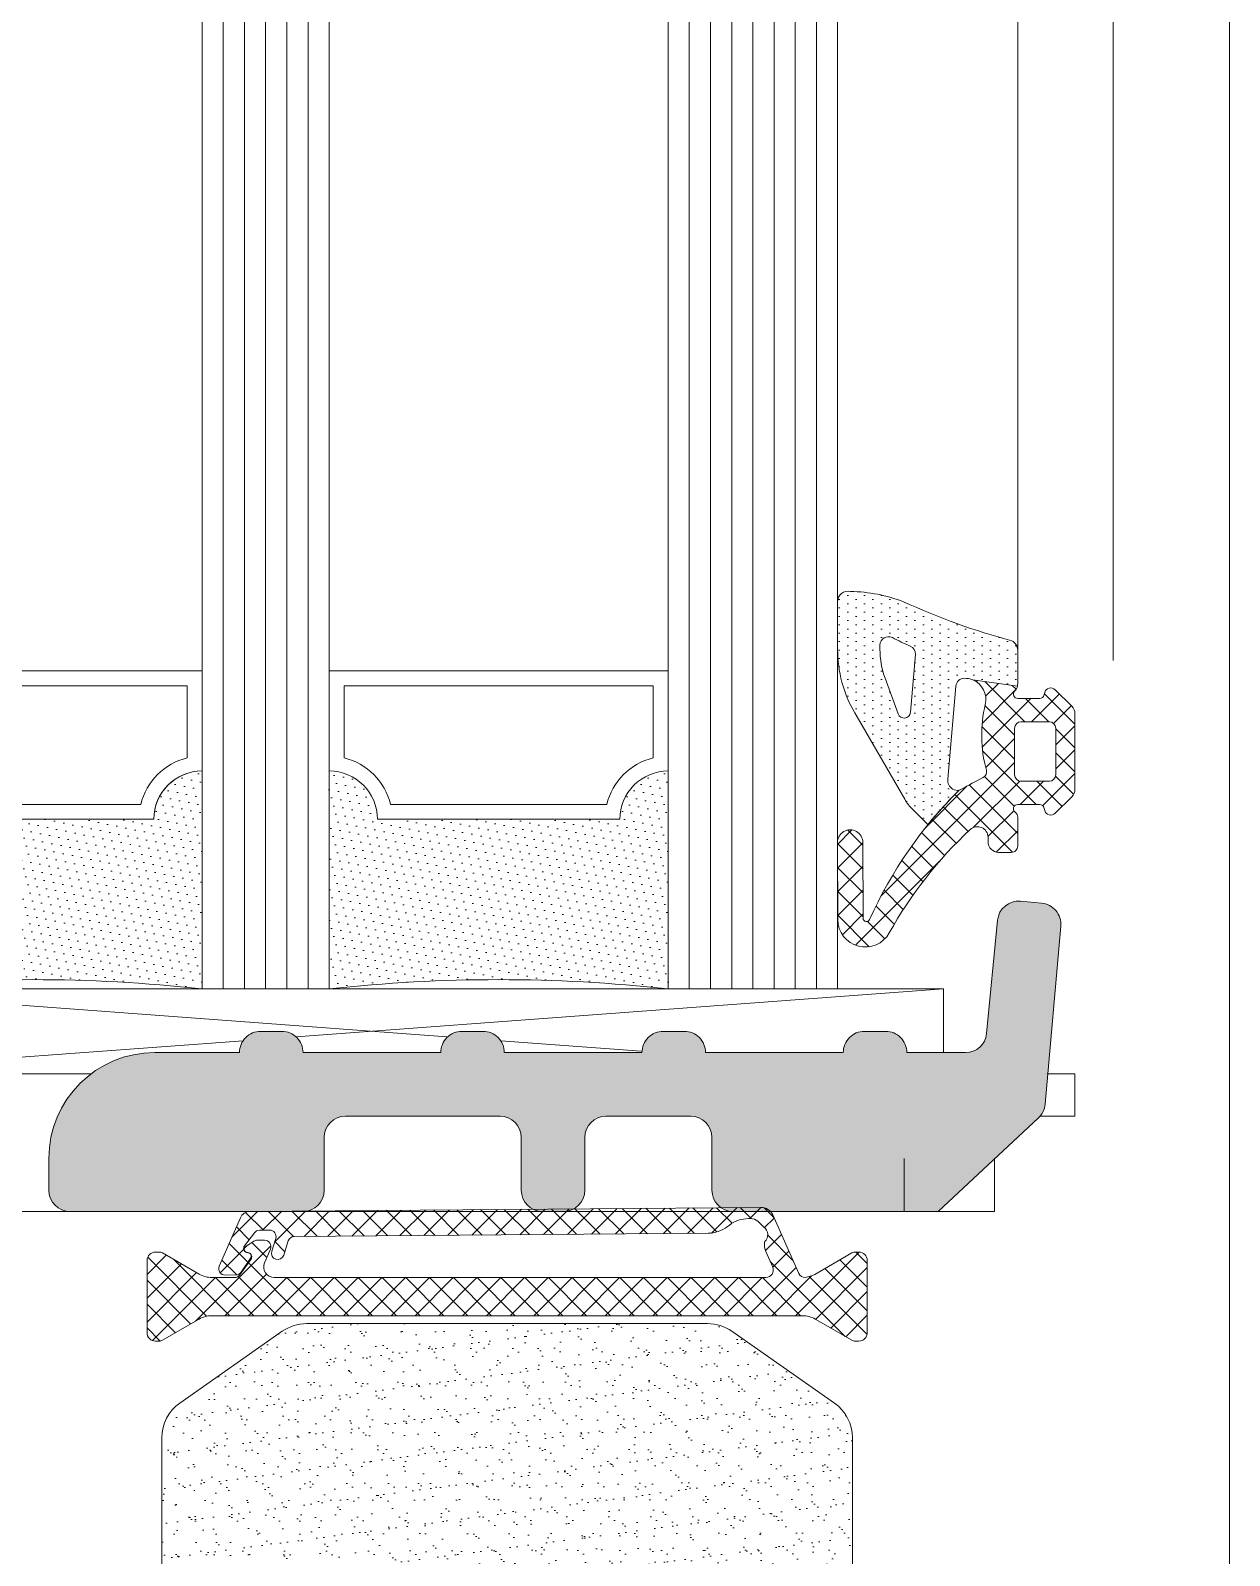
# Model space of a CAD drawing. Header units: millimetres. Extents: x -1562 to 49121, y -21091 to 0.
# Drawn here: x 47850.8 to 47907.4, y -6442.9 to -6370.9 of the extents above; entities that cross this region are included whole.
import ezdxf

# ---------------------------------------------------------------- set-up
doc = ezdxf.new("R2010")
doc.units = ezdxf.units.MM
doc.header["$MEASUREMENT"] = 0
doc.linetypes.add('DASHED', pattern=[19.049999999999997, 12.7, -6.35])
for name, color, linetype, lineweight in [('YS_IZOLACJE', 4, 'Continuous', 18), ('YS_KRESKOWANIE', 4, 'Continuous', 18), ('YS_PROFIL', 8, 'Continuous', 18), ('YS_PRZERYWANA', 4, 'Continuous', 18), ('YS_TWORZYWOWE', 4, 'Continuous', 18), ('YS_USZCZELKI', 4, 'Continuous', 18), ('YS_WIDOK', 4, 'Continuous', 18), ('YS_WYPEŁNIENIA', 4, 'Continuous', 18)]:
    doc.layers.add(name, color=color, linetype=linetype, lineweight=lineweight)

# ---------------------------------------------------------------- blocks, each defined once
blk = doc.blocks.new('*U64')
at = {"layer": 'YS_KRESKOWANIE'}
h = blk.add_hatch(dxfattribs=at)
h.set_pattern_fill('NET', color=256, scale=0.25, angle=315)
h.set_pattern_definition([(315, (3307.959598889183, -629.0487630923874), (0.5612660075668222, 0.5612660075668219), []), (45, (3307.959598889183, -629.0487630923874), (-0.5612660075668219, 0.5612660075668222), [])])
edge = h.paths.add_edge_path()
edge.add_arc((-12.17961524227023, 17.83402512545586), 0.3000000000102361, 240.00000000249742, 270.00000000285286, ccw=False)
edge.add_line((-12.32961524226403, 17.57421750430512), (-13.88679491922949, 18.47325560998434))
edge.add_line((-13.88679491922949, 18.47325560998434), (-14.05999999999176, 18.57325560999016))
edge.add_arc((-14.65999999998499, 17.53402512542844), 1.200000000014275, 60.00000000076665, 90.00000000060108)
edge.add_line((-14.65999999999758, 18.73402512544271), (-42.53999999998769, 18.73402512544271))
edge.add_arc((-42.54000000000021, 17.53402512542818), 1.200000000014537, 89.99999999940223, 119.9999999992299)
edge.add_line((-43.13999999999351, 18.57325560999016), (-43.31320508074123, 18.47325560998434))
edge.add_line((-43.31320508074123, 18.47325560998434), (-44.87038475772124, 17.57421750430512))
edge.add_arc((-45.02038475770889, 17.83402512543293), 0.2999999999873069, 269.99999999875286, 299.9999999986759, ccw=False)
edge.add_line((-45.02038475771542, 17.53402512544562), (-45.19999999999118, 17.53402512544562))
edge.add_arc((-45.19999999999864, 17.93402512544689), 0.4000000000012705, 180.0000000010157, 270.00000000106866, ccw=False)
edge.add_line((-45.59999999999991, 17.9340251254398), (-45.59999999999991, 21.33402512544853))
edge.add_arc((-45.19999999999848, 21.33402512544129), 0.4000000000014268, 89.99999999895368, 179.9999999989619, ccw=False)
edge.add_line((-45.19999999999118, 21.73402512544271), (-45.02038475771542, 21.73402512544271))
edge.add_arc((-45.02038475771262, 21.43402512545922), 0.2999999999834948, 60.0063172675695, 90.00000000053473, ccw=False)
edge.add_line((-44.87041340427231, 21.69384928356885), (-43.13944471084096, 20.69472849295562))
edge.add_arc((-42.53955929703831, 21.73402512544016), 1.199999999994535, 240.0063172669545, 269.9999999999463)
edge.add_line((-42.53955929703943, 20.53402512544562), (-41.46819942004504, 20.53402512544562))
edge.add_arc((-41.46819942005079, 20.83402512544617), 0.3000000000005514, 270.0000000010992, 324.1143878169955)
edge.add_line((-41.22514276154971, 20.65817444799904), (-40.69639236563808, 21.38900077332073))
edge.add_arc((-40.85843013797484, 21.50623455828667), 0.2000000000032495, 324.1143878171735, 431.4180850785128)
edge.add_line((-40.7946981108048, 21.69580836637761), (-40.90613340353002, 21.73327133226121))
edge.add_arc((-40.85833438315449, 21.87545168832714), 0.1499999999996513, 122.56313362992091, 251.41808507895962, ccw=False)
edge.add_line((-40.93906867410396, 22.00187152167928), (-40.55345380467179, 22.24813306335273))
edge.add_arc((-40.39198522276909, 21.99529339663745), 0.3000000000105981, 89.99036076669228, 122.5631336293934, ccw=False)
edge.add_line((-40.39193475186175, 22.29529339240253), (-40.05400219355352, 22.29523653985234))
edge.add_arc((-40.05405266446743, 21.99523654410143), 0.2999999999964273, -22.907134775915324, 89.9903607654366, ccw=False)
edge.add_line((-39.77771158168025, 21.87846494669066), (-40.05230186749532, 21.22864445446612))
edge.add_arc((-39.59173339617786, 21.03402512544568), 0.5000000000000655, 157.0928652240689, 269.9999999999413)
edge.add_line((-39.59173339617837, 20.53402512544562), (-16.38381622901352, 20.53402512544562))
edge.add_arc((-16.38381622900839, 20.88402512544823), 0.3500000000026056, 269.9999999991607, 383.9999999989934)
edge.add_line((-16.0640753188286, 21.0263829505202), (-16.39001000561393, 21.75844424291427))
edge.add_arc((-15.70485091238269, 22.06349672523072), 0.7500000000032623, 170.2223661608772, 204.0000000006925, ccw=False)
edge.add_line((-16.44395661257431, 22.19086533968948), (-16.43787249572915, 22.22617078324402))
edge.add_arc((-16.7536889355371, 22.55396048958251), 0.4551770152747652, 313.9342262823454, 412.9988734434719)
edge.add_line((-16.47974942201972, 22.91747563117679), (-16.77154323625427, 23.18541165212082))
edge.add_arc((-17.10971979229596, 22.81712288369265), 0.5000000000065518, 47.44068452390889, 90.44068452405251)
edge.add_line((-17.11356545233275, 23.31710809437936), (-17.20908661258864, 23.31637338882865))
edge.add_arc((-17.19754963248533, 21.81641775676998), 1.500000000018148, 90.44068452378319, 127.3630506238084)
edge.add_line((-18.10784473968079, 23.0086269740932), (-18.21150750651714, 22.92947668060515))
edge.add_arc((-19.12180261371283, 24.12168589792909), 1.500000000018861, 270.44068452379236, 307.3630506237994, ccw=False)
edge.add_line((-19.11026563360929, 22.6217302658697), (-38.64944483342106, 22.47144373947958))
edge.add_arc((-38.64713743740782, 22.17145261307827), 0.2999999999931542, 90.44068452238072, 162.6056677256237)
edge.add_line((-38.93341840893254, 22.2611365321427), (-39.14328835489277, 21.59120849311148))
edge.add_arc((-39.42928539020204, 21.68179378879722), 0.3000000000002702, 162.4251784085232, 342.42517840852327, ccw=False)
edge.add_line((-39.7152824255113, 21.77237908448296), (-39.52306233014087, 22.37925878818351))
edge.add_arc((-39.80905936544892, 22.46984408387057), 0.299999999999511, 342.4251784082126, 450.4742115758772)
edge.add_line((-39.81154230310631, 22.76983380872844), (-40.29572038155447, 22.76582639151457))
edge.add_arc((-40.29323744390445, 22.46583666665127), 0.3000000000048856, 90.47421157446406, 142.9179279835595)
edge.add_line((-40.53256923439903, 22.64672418435657), (-40.99810699335058, 22.03077242153086))
edge.add_arc((-40.8385524663527, 21.91018074307047), 0.1999999999985257, 142.9179279860601, 253.311978826108)
edge.add_line((-40.89598451868505, 21.71860423259932), (-40.78170431260651, 21.6843445691411))
edge.add_arc((-40.82477835185928, 21.5406621862913), 0.1499999999964896, -34.56166962125047, 73.31197882443593, ccw=False)
edge.add_line((-40.70125094183595, 21.45556824425148), (-41.16295148751806, 20.78533636579959))
edge.add_arc((-41.4100063075789, 20.95552424988249), 0.3000000000065114, 271.10897463605295, 325.4383303797737, ccw=False)
edge.add_line((-41.40420009250511, 20.65558044202771), (-41.91059340195488, 20.64577784436551))
edge.add_arc((-41.91639961703171, 20.94572165221369), 0.2999999999999741, 156.4406845242048, 271.1089746366581, ccw=False)
edge.add_line((-42.19139365040746, 21.06563112476579), (-41.19300845983662, 23.35527484157501))
edge.add_arc((-40.73468507087401, 23.15542572065281), 0.5000000000035424, 90.44068452396812, 156.440684524129, ccw=False)
edge.add_line((-40.73853073091004, 23.65541093133652), (-16.61682966912622, 23.84094414262654))
edge.add_arc((-16.61221487707531, 23.24096188981068), 0.5999999999997191, 24.00000000073652, 90.44068452470401, ccw=False)
edge.add_line((-16.06408760249315, 23.4850038756631), (-14.83375717256558, 20.72163648595597))
edge.add_arc((-14.55801657078795, 20.83981905883533), 0.300000000001792, 203.2000000002842, 276.5048365510843)
edge.add_arc((-14.65997494683594, 21.73402512542022), 1.199999999981548, 276.5048365518921, 298.8649870842312)
edge.add_line((-14.08067818101836, 20.68311349399301), (-12.32958659571295, 21.69384928356885))
edge.add_arc((-12.17961524226544, 21.43402512543231), 0.3000000000104063, 89.99999999806249, 119.99368273105321, ccw=False)
edge.add_line((-12.1796152422553, 21.73402512544271), (-11.99999999999409, 21.73402512544271))
edge.add_arc((-11.99999999999409, 21.33402512544853), 0.3999999999941792, 0, 90, ccw=False)
edge.add_line((-11.59999999999991, 21.33402512544853), (-11.59999999999991, 17.9340251254398))
edge.add_arc((-11.99999999999389, 17.9340251254396), 0.3999999999939803, -90.00000000002848, 2.8478552849264815e-11, ccw=False)
edge.add_line((-11.99999999999409, 17.53402512544562), (-12.1796152422553, 17.53402512544562))
h = blk.add_hatch(dxfattribs=at)
h.set_pattern_fill('NET', color=256, scale=0.25, angle=315)
h.set_pattern_definition([(315, (3307.959598889185, -628.5996560867086), (0.5612660075668222, 0.5612660075668219), []), (45, (3307.959598889185, -628.5996560867086), (-0.5612660075668219, 0.5612660075668222), [])])
edge = h.paths.add_edge_path()
edge.add_arc((-12.17961524226864, -13.83402515640824), 0.3000000000102361, 89.99999999714717, 119.9999999975026)
edge.add_line((-12.32961524226243, -13.5742175352575), (-13.8867949192279, -14.47325564093671))
edge.add_line((-13.8867949192279, -14.47325564093671), (-14.05999999999017, -14.57325564094253))
edge.add_arc((-14.6599999999834, -13.53402515638082), 1.200000000014275, 269.99999999939894, 299.9999999992334, ccw=False)
edge.add_line((-14.65999999999599, -14.73402515639509), (-42.53999999998609, -14.73402515639509))
edge.add_arc((-42.53999999999861, -13.53402515638055), 1.200000000014539, 240.00000000077011, 270.00000000059777, ccw=False)
edge.add_line((-43.13999999999191, -14.57325564094253), (-43.31320508073964, -14.47325564093671))
edge.add_line((-43.31320508073964, -14.47325564093671), (-44.87038475771965, -13.5742175352575))
edge.add_arc((-45.0203847577073, -13.83402515638531), 0.2999999999873085, 60.00000000132427, 90.00000000124712)
edge.add_line((-45.02038475771383, -13.534025156398), (-45.19999999998959, -13.534025156398))
edge.add_arc((-45.19999999999705, -13.93402515639927), 0.4000000000012705, 89.99999999893133, 179.9999999989843)
edge.add_line((-45.59999999999832, -13.93402515639218), (-45.59999999999832, -17.33402515640091))
edge.add_arc((-45.19999999999689, -17.33402515639366), 0.4000000000014268, 180.0000000010381, 270.0000000010463)
edge.add_line((-45.19999999998959, -17.73402515639509), (-45.02038475771383, -17.73402515639509))
edge.add_arc((-45.02038475771103, -17.4340251564116), 0.2999999999834948, 269.9999999994653, 299.9936827324305)
edge.add_line((-44.87041340427072, -17.69384931452123), (-43.13944471083937, -16.694728523908))
edge.add_arc((-42.53955929703672, -17.73402515639254), 1.199999999994535, 90.00000000005372, 119.99368273304549, ccw=False)
edge.add_line((-42.53955929703784, -16.534025156398), (-41.46819942004345, -16.534025156398))
edge.add_arc((-41.4681994200492, -16.83402515639855), 0.3000000000005514, 35.885612183004525, 89.99999999890082, ccw=False)
edge.add_line((-41.22514276154811, -16.65817447895142), (-40.69639236563648, -17.38900080427311))
edge.add_arc((-40.85843013797324, -17.50623458923905), 0.2000000000032495, -71.41808507851277, 35.88561218282649, ccw=False)
edge.add_line((-40.79469811080321, -17.69580839732998), (-40.90613340352843, -17.73327136321359))
edge.add_arc((-40.8583343831529, -17.87545171927952), 0.1499999999996513, 108.5819149210403, 237.4368663700791)
edge.add_line((-40.93906867410237, -18.00187155263166), (-40.5534538046702, -18.2481330943051))
edge.add_arc((-40.3919852227675, -17.99529342758983), 0.3000000000105981, 237.4368663706066, 270.0096392333077)
edge.add_line((-40.39193475186016, -18.29529342335491), (-40.05400219355192, -18.29523657080472))
edge.add_arc((-40.05405266446584, -17.99523657505381), 0.2999999999964273, 270.0096392345634, 382.9071347759153)
edge.add_line((-39.77771158167866, -17.87846497764303), (-40.05230186749372, -17.2286444854185))
edge.add_arc((-39.59173339617627, -17.03402515639806), 0.5000000000000655, 90.00000000005872, 202.9071347759311, ccw=False)
edge.add_line((-39.59173339617678, -16.534025156398), (-16.38381622901193, -16.534025156398))
edge.add_arc((-16.3838162290068, -16.88402515640061), 0.3500000000026056, -23.999999998993417, 90.0000000008393, ccw=False)
edge.add_line((-16.06407531882701, -17.02638298147258), (-16.39001000561234, -17.75844427386664))
edge.add_arc((-15.7048509123811, -18.0634967561831), 0.7500000000032623, 155.9999999993075, 189.7776338391228)
edge.add_line((-16.44395661257272, -18.19086537064186), (-16.43787249572756, -18.22617081419639))
edge.add_arc((-16.75368893553551, -18.55396052053489), 0.4551770152747652, -52.99887344347189, 46.06577371765462, ccw=False)
edge.add_line((-16.47974942201813, -18.91747566212916), (-16.77154323625268, -19.1854116830732))
edge.add_arc((-17.10971979229437, -18.81712291464503), 0.5000000000065518, 269.55931547594747, 312.5593154760911, ccw=False)
edge.add_line((-17.11356545233116, -19.31710812533174), (-17.20908661258704, -19.31637341978103))
edge.add_arc((-17.19754963248374, -17.81641778772235), 1.500000000018148, 232.63694937619158, 269.5593154762168, ccw=False)
edge.add_line((-18.10784473967919, -19.00862700504558), (-18.21150750651555, -18.92947671155753))
edge.add_arc((-19.12180261371124, -20.12168592888147), 1.500000000018861, 52.63694937620063, 89.55931547620766)
edge.add_line((-19.1102656336077, -18.62173029682208), (-38.64944483341947, -18.47144377043196))
edge.add_arc((-38.64713743740623, -18.17145264403064), 0.2999999999931542, 197.3943322743763, 269.5593154776193, ccw=False)
edge.add_line((-38.93341840893095, -18.26113656309508), (-39.14328835489118, -17.59120852406386))
edge.add_arc((-39.42928539020045, -17.6817938197496), 0.3000000000002702, 17.57482159147675, 197.5748215914768)
edge.add_line((-39.71528242550971, -17.77237911543534), (-39.52306233013928, -18.37925881913588))
edge.add_arc((-39.80905936544733, -18.46984411482295), 0.299999999999511, -90.47421157587718, 17.574821591787384, ccw=False)
edge.add_line((-39.81154230310472, -18.76983383968081), (-40.29572038155288, -18.76582642246694))
edge.add_arc((-40.29323744390285, -18.46583669760365), 0.3000000000048856, 217.0820720164405, 269.52578842553595, ccw=False)
edge.add_line((-40.53256923439744, -18.64672421530895), (-40.99810699334898, -18.03077245248323))
edge.add_arc((-40.8385524663511, -17.91018077402285), 0.1999999999985257, 106.688021173892, 217.0820720139399, ccw=False)
edge.add_line((-40.89598451868346, -17.7186042635517), (-40.78170431260492, -17.68434460009348))
edge.add_arc((-40.82477835185769, -17.54066221724368), 0.1499999999964896, 286.6880211755641, 394.5616696212505)
edge.add_line((-40.70125094183436, -17.45556827520386), (-41.16295148751647, -16.78533639675197))
edge.add_arc((-41.41000630757731, -16.95552428083487), 0.3000000000065114, 34.5616696202263, 88.89102536394701)
edge.add_line((-41.40420009250352, -16.65558047298009), (-41.91059340195329, -16.64577787531789))
edge.add_arc((-41.91639961703012, -16.94572168316607), 0.2999999999999741, 88.89102536334192, 203.5593154757952)
edge.add_line((-42.19139365040587, -17.06563115571817), (-41.19300845983503, -19.35527487252739))
edge.add_arc((-40.73468507087242, -19.15542575160519), 0.5000000000035424, 203.559315475871, 269.5593154760319)
edge.add_line((-40.73853073090845, -19.6554109622889), (-16.61682966912463, -19.84094417357892))
edge.add_arc((-16.61221487707372, -19.24096192076306), 0.5999999999997191, 269.559315475296, 335.9999999992635)
edge.add_line((-16.06408760249155, -19.48500390661547), (-14.83375717256399, -16.72163651690835))
edge.add_arc((-14.55801657078636, -16.83981908978771), 0.300000000001792, 83.49516344891572, 156.7999999997158, ccw=False)
edge.add_arc((-14.65997494683435, -17.7340251563726), 1.199999999981548, 61.13501291576881, 83.49516344810792, ccw=False)
edge.add_line((-14.08067818101676, -16.68311352494538), (-12.32958659571136, -17.69384931452123))
edge.add_arc((-12.17961524226385, -17.43402515638468), 0.3000000000104063, 240.0063172689468, 270.0000000019375)
edge.add_line((-12.1796152422537, -17.73402515639509), (-11.9999999999925, -17.73402515639509))
edge.add_arc((-11.9999999999925, -17.33402515640091), 0.3999999999941792, 270, 360)
edge.add_line((-11.59999999999832, -17.33402515640091), (-11.59999999999832, -13.93402515639218))
edge.add_arc((-11.9999999999923, -13.93402515639198), 0.3999999999939803, 359.9999999999715, 450.0000000000285)
edge.add_line((-11.9999999999925, -13.534025156398), (-12.1796152422537, -13.534025156398))
at = {"layer": 'YS_TWORZYWOWE'}
for points in [[(-12.1796152422553, 17.53402512544562, -0.1316524975889736), (-12.32961524226403, 17.57421750430512), (-13.88679491922949, 18.47325560998434), (-14.05999999999176, 18.57325560999016, 0.1316524975866609), (-14.65999999999758, 18.73402512544271), (-42.53999999998769, 18.73402512544271, 0.1316524975866309), (-43.13999999999351, 18.57325560999016), (-43.31320508074123, 18.47325560998434), (-44.87038475772124, 17.57421750430512, -0.1316524975870537), (-45.02038475771542, 17.53402512544562), (-45.19999999999118, 17.53402512544562, -0.4142135623733655), (-45.59999999999991, 17.9340251254398), (-45.59999999999991, 21.33402512544853, -0.4142135623731369), (-45.19999999999118, 21.73402512544271), (-45.02038475771542, 21.73402512544271, -0.1316244556572464), (-44.87041340427231, 21.69384928356885), (-43.13944471084096, 20.69472849295562, 0.1316244556573641), (-42.53955929703943, 20.53402512544562), (-41.46819942004504, 20.53402512544562, 0.2406067010534257), (-41.22514276154971, 20.65817444799904), (-40.69639236563808, 21.38900077332073, 0.5057043947355664), (-40.7946981108048, 21.69580836637761), (-40.90613340353002, 21.73327133226121, -0.630068514713027), (-40.93906867410396, 22.00187152167928), (-40.55345380467179, 22.24813306335273, -0.1430902919358683), (-40.39193475186175, 22.29529339240253), (-40.05400219355352, 22.29523653985234, -0.5367431311073112), (-39.77771158168025, 21.87846494669066), (-40.05230186749532, 21.22864445446612, 0.5367973083641127), (-39.59173339617837, 20.53402512544562), (-16.38381622901352, 20.53402512544562, 0.5429556996374889), (-16.0640753188286, 21.0263829505202), (-16.39001000561393, 21.75844424291427, -0.1484592182035125), (-16.44395661257431, 22.19086533968948), (-16.43787249572915, 22.22617078324402, 0.461348384184433), (-16.47974942201972, 22.91747563117679), (-16.77154323625427, 23.18541165212082, 0.1898559321073087), (-17.11356545233275, 23.31710809437936), (-17.20908661258864, 23.31637338882865, 0.1625126345529556), (-18.10784473968079, 23.0086269740932), (-18.21150750651714, 22.92947668060515, -0.1625126345528744), (-19.11026563360929, 22.6217302658697), (-38.64944483342106, 22.47144373947958, 0.3257157568257192), (-38.93341840893254, 22.2611365321427), (-39.14328835489277, 21.59120849311148, -1), (-39.7152824255113, 21.77237908448296), (-39.52306233014087, 22.37925878818351, 0.5097949706817487), (-39.81154230310631, 22.76983380872844), (-40.29572038155447, 22.76582639151457, 0.2329083768622776), (-40.53256923439903, 22.64672418435657), (-40.99810699335058, 22.03077242153086, 0.5227543140371889), (-40.89598451868505, 21.71860423259932), (-40.78170431260651, 21.6843445691411, -0.5088312020955132), (-40.70125094183595, 21.45556824425148), (-41.16295148751806, 20.78533636579959, -0.2415992006983751), (-41.40420009250511, 20.65558044202771), (-41.91059340195488, 20.64577784436551, -0.5467372925218975), (-42.19139365040746, 21.06563112476579), (-41.19300845983662, 23.35527484157501, -0.2962134949628443), (-40.73853073091004, 23.65541093133652), (-16.61682966912622, 23.84094414262654, -0.2983062539490335), (-16.06408760249315, 23.4850038756631), (-14.83375717256558, 20.72163648595597, 0.3312259245129622), (-14.52403044544326, 20.54175036996457, 0.09787531252972163), (-14.08067818101836, 20.68311349399301), (-12.32958659571295, 21.69384928356885, -0.1316244556573596), (-12.1796152422553, 21.73402512544271), (-11.99999999999409, 21.73402512544271, -0.414213562373095), (-11.59999999999991, 21.33402512544853), (-11.59999999999991, 17.9340251254398, -0.4142135623733865), (-11.99999999999409, 17.53402512544562)], [(-12.1796152422537, -13.534025156398, 0.1316524975889736), (-12.32961524226243, -13.5742175352575), (-13.8867949192279, -14.47325564093671), (-14.05999999999017, -14.57325564094253, -0.1316524975866609), (-14.65999999999599, -14.73402515639509), (-42.53999999998609, -14.73402515639509, -0.1316524975866309), (-43.13999999999191, -14.57325564094253), (-43.31320508073964, -14.47325564093671), (-44.87038475771965, -13.5742175352575, 0.1316524975870537), (-45.02038475771383, -13.534025156398), (-45.19999999998959, -13.534025156398, 0.4142135623733655), (-45.59999999999832, -13.93402515639218), (-45.59999999999832, -17.33402515640091, 0.4142135623731369), (-45.19999999998959, -17.73402515639509), (-45.02038475771383, -17.73402515639509, 0.1316244556572464), (-44.87041340427072, -17.69384931452123), (-43.13944471083937, -16.694728523908, -0.1316244556573641), (-42.53955929703784, -16.534025156398), (-41.46819942004345, -16.534025156398, -0.2406067010534257), (-41.22514276154811, -16.65817447895142), (-40.69639236563648, -17.38900080427311, -0.5057043947355664), (-40.79469811080321, -17.69580839732998), (-40.90613340352843, -17.73327136321359, 0.630068514713027), (-40.93906867410237, -18.00187155263166), (-40.5534538046702, -18.2481330943051, 0.1430902919358683), (-40.39193475186016, -18.29529342335491), (-40.05400219355192, -18.29523657080472, 0.5367431311073112), (-39.77771158167866, -17.87846497764303), (-40.05230186749372, -17.2286444854185, -0.5367973083641127), (-39.59173339617678, -16.534025156398), (-16.38381622901193, -16.534025156398, -0.5429556996374889), (-16.06407531882701, -17.02638298147258), (-16.39001000561234, -17.75844427386664, 0.1484592182035125), (-16.44395661257272, -18.19086537064186), (-16.43787249572756, -18.22617081419639, -0.461348384184433), (-16.47974942201813, -18.91747566212916), (-16.77154323625268, -19.1854116830732, -0.1898559321073087), (-17.11356545233116, -19.31710812533174), (-17.20908661258704, -19.31637341978103, -0.1625126345529556), (-18.10784473967919, -19.00862700504558), (-18.21150750651555, -18.92947671155753, 0.1625126345528744), (-19.1102656336077, -18.62173029682208), (-38.64944483341947, -18.47144377043196, -0.3257157568257192), (-38.93341840893095, -18.26113656309508), (-39.14328835489118, -17.59120852406386, 1), (-39.71528242550971, -17.77237911543534), (-39.52306233013928, -18.37925881913588, -0.5097949706817487), (-39.81154230310472, -18.76983383968081), (-40.29572038155288, -18.76582642246694, -0.2329083768622776), (-40.53256923439744, -18.64672421530895), (-40.99810699334898, -18.03077245248323, -0.5227543140371889), (-40.89598451868346, -17.7186042635517), (-40.78170431260492, -17.68434460009348, 0.5088312020955132), (-40.70125094183436, -17.45556827520386), (-41.16295148751647, -16.78533639675197, 0.2415992006983751), (-41.40420009250352, -16.65558047298009), (-41.91059340195329, -16.64577787531789, 0.5467372925218975), (-42.19139365040587, -17.06563115571817), (-41.19300845983503, -19.35527487252739, 0.2962134949628443), (-40.73853073090845, -19.6554109622889), (-16.61682966912463, -19.84094417357892, 0.2983062539490335), (-16.06408760249155, -19.48500390661547), (-14.83375717256399, -16.72163651690835, -0.3312259245129622), (-14.52403044544167, -16.54175040091695, -0.09787531252972163), (-14.08067818101676, -16.68311352494538), (-12.32958659571136, -17.69384931452123, 0.1316244556573596), (-12.1796152422537, -17.73402515639509), (-11.9999999999925, -17.73402515639509, 0.414213562373095), (-11.59999999999832, -17.33402515640091), (-11.59999999999832, -13.93402515639218, 0.4142135623733865), (-11.9999999999925, -13.534025156398)]]:
    blk.add_lwpolyline(points, format="xyb", close=True, dxfattribs=at)
blk = doc.blocks.new('108_3107_U')
at = {"layer": 'YS_KRESKOWANIE'}
h = blk.add_hatch(dxfattribs=at)
h.set_pattern_fill('DOTS', color=256, scale=0.25, angle=90)
h.set_pattern_definition([(90, (-3597.771520417667, -3390.237043628412), (-0.396875, 0.1984375), [0, -0.396875])])
edge = h.paths.add_edge_path(flags=16)
edge.add_arc((5.223390718413151, -0.3962083904707113), 0.400000000001051, 112.93474058329389, 185.0000000000784, ccw=False)
edge.add_arc((0.4692650981826318, 10.83937301805652), 11.80000000002252, 292.9347405831224, 297.4862445144953)
edge.add_arc((6.099999999997296, 0.01648872291435327), 0.3999999999999753, -1.0231815394945443e-12, 117.48624451460091, ccw=False)
edge.add_line((6.499999999997272, 0.016488722914346), (6.499999999997044, -0.1735592569921778))
edge.add_arc((2.499999999996195, -0.1735592569921636), 4.000000000000849, 339.9402594467544, 359.9999999999998, ccw=False)
edge.add_line((6.257341984524373, -1.54555824070485), (5.643448117636012, -3.226761526922587))
edge.add_arc((5.361647468796339, -3.123861603144142), 0.3000000000001176, 184.9999999999959, 339.94025944675957, ccw=False)
edge.add_line((5.062789059368697, -3.150008325968429), (4.824912839175454, -0.4310706875704113))
edge = h.paths.add_edge_path()
edge.add_arc((-7.059905879403216, 28.39948673615415), 29.11691102503991, 284.5845990335157, 292.3207827864414)
edge.add_arc((20.4632210358657, -34.65340670674351), 39.69349311190359, 112.3284075081313, 114.506569624137, ccw=False)
edge.add_arc((8.034127501180482, -4.890228609959006), 7.442335558765711, 91.09715669391102, 110.86777762345989, ccw=False)
edge.add_arc((7.999999999997638, 2.062629380180624), 0.499999999999872, 5.212541509536095e-11, 102.51845670691029, ccw=False)
edge.add_line((8.49999999999751, 2.062629380181079), (8.499999999997272, -0.1735592569921183))
edge.add_arc((2.499999999995036, -0.1735592569910742), 6.000000000002236, 329.9402594467485, 359.99999999999005, ccw=False)
edge.add_line((7.693021590694116, -3.178975494146924), (5.33404340287052, -7.25502476476322))
edge.add_arc((3.603036205972361, -6.25321935237933), 1.99999999999872, 314.9999999999898, 329.94025944676105, ccw=False)
edge.add_line((5.0172497683443, -7.667432914751771), (4.234966264195457, -8.449716418900161))
edge.add_arc((-11.53905287536798, -21.24309279538836), 20.30985373964569, 39.04346976202329, 45.23127389393378)
edge.add_arc((2.853226586310907, -6.434062261726013), 0.4000000000017647, 257.1249880222929, 302.6335387180043)
edge.add_arc((2.799300203160808, -6.349848574001839), 0.500000000000545, 302.6335387181174, 364.9999999999549)
edge.add_line((3.297397552207258, -6.306270702628354), (2.912916048831448, -1.911627009590575))
edge.add_arc((2.514438169586249, -1.946489306685535), 0.4000000000081113, 4.999999999308343, 88.62112326570524)
edge.add_arc((2.500000000001146, -2.54631556425925), 1.000000000021326, 88.62112326716903, 112.2616437398181)
edge.add_line((2.121163300641455, -1.620852028910122), (0.01088395381925267, -1.913858946967033))
edge.add_arc((0.5000000000654565, -1.810102051437445), 0.5000000000654565, 180.0000000001394, 191.9766937081194, ccw=False)
edge.add_line((0, -1.810102051438662), (4.547473508864641e-13, -0.2241773481018758))
edge.add_arc((0.4999999999969154, -0.224177348099436), 0.4999999999964607, 117.12915249930151, 180.0000000002796, ccw=False)
h = blk.add_hatch(dxfattribs=at)
h.set_pattern_fill('NET', color=256, scale=0.25, angle=135)
h.set_pattern_definition([(135, (-3597.771520417667, -3390.237043628412), (-0.5612660075668221, -0.561266007566822), []), (225, (-3597.771520417667, -3390.237043628412), (0.561266007566822, -0.5612660075668221), [])])
edge = h.paths.add_edge_path()
edge.add_arc((-4.495526830645304, -4.231014567697457), 6.195526830642056, -15.4411413397288, 13.54042922569837)
edge.add_arc((2.499999999996817, -2.54631556423783), 0.999999999999856, 112.2616437400547, 193.5404292257053, ccw=False)
edge.add_line((2.121163300641456, -1.620852028910122), (0.01088395381975715, -1.913858946969413))
edge.add_arc((0.4999999999990905, -1.810102051444119), 0.4999999999990746, 191.97669370925, 224.4153085972291)
edge.add_arc((0, -2.300000000000182), 0.200000000000028, -90, 44.4153085971912, ccw=False)
edge.add_line((0, -2.500000000000455), (-1.046534602404336, -2.500000000000455))
edge.add_arc((-1.046534602404336, -2.300000000000182), 0.2000000000001592, 195.0000000000323, 269.99999999996743, ccw=False)
edge.add_line((-1.239719767662336, -2.351763809020667), (-1.274394944722644, -2.222354286469454))
edge.add_arc((-1.564172692609191, -2.300000000000182), 0.299999999999905, 14.99999999997683, 135)
edge.add_line((-1.776304726965463, -2.087867965644364), (-2.553553556711904, -2.865116795390804))
edge.add_arc((-2.200000166118116, -3.218670185984138), 0.5000000000000844, 134.9999999999908, 179.9928477292826)
edge.add_line((-2.70000016222275, -3.21860777064785), (-2.700000069655744, -6.781329923471276))
edge.add_arc((-2.200000069655289, -6.781329910479599), 0.500000000000398, 180.0000014886909, 224.9999999999908)
edge.add_line((-2.553553460248622, -7.134883301073387), (-1.776304726965009, -7.912132034357001))
edge.add_arc((-1.564172692609191, -7.700000000000728), 0.299999999999914, 224.9999999999923, 344.9999999999889)
edge.add_line((-1.274394944722644, -7.777645713531456), (-1.239719767662336, -7.648236190980242))
edge.add_arc((-1.046534602404336, -7.700000000000728), 0.1999999999999818, 90, 165.0000000000378, ccw=False)
edge.add_line((-1.046534602404336, -7.500000000000909), (-4.188905222690664e-08, -7.500000000000909))
edge.add_arc((-4.188905222690664e-08, -7.700000000000728), 0.1999999999999886, -53.13010142373798, 90, ccw=False)
edge.add_arc((0.2999999646062861, -8.09999999512911), 0.300000000000091, 126.8698985762848, 180.0000014886584)
edge.add_line((-3.539344106684439e-08, -8.100000002923935), (-2.728484105318785e-12, -9.462132034356728))
edge.add_arc((0.2999999999969987, -9.462132034356273), 0.2999999999999545, 180, 270)
edge.add_line((0.2999999999969987, -9.762132034356455), (0.899999999996453, -9.762132034356455))
edge.add_arc((0.899999999996453, -9.262132034356455), 0.4999999999999432, -89.9999999999935, 6.501053768911428e-12)
edge.add_line((1.399999999996453, -9.262132034356455), (1.399999999996453, -9.047771940123766))
edge.add_arc((1.899999999996908, -9.047771940123312), 0.5, 47.07361822772708, 180, ccw=False)
edge.add_arc((-11.24442123883819, -23.17979905218272), 19.79999999999759, 29.08235490058661, 47.07361822772998, ccw=False)
edge.add_arc((7.195332030921236, -12.92380083892658), 1.300000000000366, 209.0823549005868, 359.8574254571472)
edge.add_line((8.49532800605175, -12.92703574935103), (8.504354263569894, -9.299702406474808))
edge.add_arc((7.904356121202454, -9.298209370894256), 0.6000000000000274, -0.142574542859087, 179.8574254571409)
edge.add_line((7.30435797883456, -9.296716335313704), (7.295478061750146, -12.8652406387755))
edge.add_arc((7.136522809430517, -12.864845094472), 0.158955744454929, -155.83801385485992, -0.14257454281187165, ccw=False)
edge.add_arc((-11.53905287542102, -21.24309279543695), 20.30985373971764, 24.16198614519102, 45.23127389392463)
edge.add_arc((2.853226586310484, -6.434062261729196), 0.3999999999984282, 239.996840048174, 257.1249880222296, ccw=False)
edge.add_arc((-7.50268942537059, -24.36875059127033), 20.30985373967761, 59.99684004820555, 63.27562830357699)
edge.add_arc((1.765540533625426, -5.960437670253668), 0.2999999999998783, 164.558858660256, 243.2756283035808, ccw=False)
edge = h.paths.add_edge_path(flags=16)
edge.add_arc((-1.500000087357876, -6.100000000000819), 0.3000000000000114, -179.99999851133077, -90, ccw=False)
edge.add_line((-1.800000087358057, -6.100000007795643), (-1.8000001445198, -3.899951651077117))
edge.add_arc((-1.500000148415893, -3.900000000000546), 0.2999999999999941, 90, 179.9907660357827, ccw=False)
edge.add_line((-1.500000148415893, -3.600000000000364), (-0.1535092392932711, -3.600000000000364))
edge.add_arc((-0.1535092392928163, -3.900000000000546), 0.3000000000002956, 2.2799895305070095e-10, 90.00000000004343, ccw=False)
edge.add_line((0.1464907607073656, -3.899999999999636), (0.1464907607146415, -6.099999999999909))
edge.add_arc((-0.1535092392855404, -6.100000000000819), 0.2999999999999545, -90.00000000001091, 2.170850166294258e-10, ccw=False)
edge.add_line((-0.1535092392855404, -6.400000000001), (-1.500000087357876, -6.400000000001))
at = {"layer": 'YS_USZCZELKI'}
for points in [[(8.499999999997272, -0.1735592569921209), (8.499999999997272, 2.062629380180624, 0.4797553932449364), (7.891622951071895, 2.550742497465762, 0.08648023566832261), (5.383074107680841, 2.06392658489267, -0.04335316301916099), (0.2720011025780877, 0.2208131043512367, 0.0634823923382858), (0.2720011025780877, 0.2208131043512367, 0.2814209070664141), (0, -0.2241773481018754), (0, -1.810102051443664, 0.05230580764160182), (0.01088395381975715, -1.913858946969413), (2.121163300641456, -1.620852028910122, -0.10351864268689), (2.524063615993327, -1.546605134971287, -0.381968478591049), (2.912916048831448, -1.911627009590575), (3.297397552206803, -6.306270702628353, -0.2790472749300136), (3.068932118911107, -6.770917012630434, -0.2012201568908144), (2.764096594806233, -6.824005648149978, -0.02700595136054039), (4.234966264195464, -8.449716418900152), (5.0172497683443, -7.667432914751771, 0.06528168013144643), (5.33404340287052, -7.25502476476322), (7.69302159069457, -3.178975494146925, 0.1319176920173957)], [(6.499999999997272, -0.1735592569921209), (6.499999999997272, 0.016488722914346, 0.5628172809073894), (5.91538574092101, 0.3713373883279019, -0.01986229372447619), (5.067517747256716, -0.02782867215864826, 0.3252345349311671), (4.824912839175795, -0.4310706875703545), (5.062789059368697, -3.150008325968429, 0.8021563670703626), (5.643448117635671, -3.226761526922473), (6.257341984524373, -1.54555824070485, 0.08775133207713791)], [(6.05923348823444, -13.55568698476736, 0.7727140928458333), (8.49532800605175, -12.92703574935103), (8.504354263569894, -9.299702406474808, 0.9999999999999999), (7.30435797883456, -9.296716335313704), (7.295478061750146, -12.8652406387755, -0.8075860762232333), (6.991492877992641, -12.92990850724937, 0.09219197758394758), (2.764096594806233, -6.824005648149978, -0.07487509903621162), (2.653207481553636, -6.780461392402231, 0.01430738876044787), (1.630630843201743, -6.228391724952871, -0.3576421720666365), (1.476369191830599, -5.880563174420786, 0.1271343538510886), (1.527795046100891, -2.780446996600404, -0.3703020876202086), (2.121163300641456, -1.620852028910122), (0.01088395381975715, -1.913858946969413, 0.1424929818584751), (0.142857142856883, -2.160029157555527, -0.6644946977408076), (0, -2.500000000000455), (-1.046534602404336, -2.500000000000455, -0.3394542588634069), (-1.239719767662336, -2.351763809020667), (-1.274394944722644, -2.222354286469454, 0.5773502691895773), (-1.776304726965463, -2.087867965644364), (-2.553553556711449, -2.865116795390804, 0.1988799251462063), (-2.70000016222275, -3.21860777064785), (-2.700000069655744, -6.781329923470821, 0.1989123606271503), (-2.553553460248622, -7.134883301073387), (-1.776304726965009, -7.912132034356546, 0.5773502691895939), (-1.274394944722644, -7.777645713531456), (-1.239719767662336, -7.648236190980242, -0.3394542588634833), (-1.046534602404336, -7.500000000000909), (-4.188905222690664e-08, -7.500000000000909, -0.7207592138874155), (0.1199999607088102, -7.85999999805199, 0.2360679800712893), (-3.539344106684439e-08, -8.100000002923935), (-2.728484105318785e-12, -9.462132034356273, 0.414213562373095), (0.2999999999969987, -9.762132034356455), (0.8999999999969077, -9.762132034356455, 0.414213562373095), (1.399999999996908, -9.262132034356455), (1.399999999996908, -9.047771940123312, -0.6551695295180263), (2.240529047634936, -8.681657248101146, -0.07866334989347037)], [(0.1464907607146415, -6.099999999999454), (0.1464907607073656, -3.899999999999636, 0.4142135623722071), (-0.1535092392932711, -3.600000000000364), (-1.500000148415893, -3.600000000000364, 0.41416635958799), (-1.8000001445198, -3.899951651077117), (-1.800000087358057, -6.100000007795643, 0.414213554763091), (-1.500000087357876, -6.400000000001), (-0.1535092392855404, -6.400000000001, 0.4142135623742049)]]:
    blk.add_lwpolyline(points, format="xyb", close=True, dxfattribs=at)
blk = doc.blocks.new('*U66')
at = {"layer": 'YS_KRESKOWANIE'}
h = blk.add_hatch(dxfattribs=at)
h.set_pattern_fill('DOTS', color=256, scale=0.25, angle=15, style=0)
h.set_pattern_definition([(15, (-805.9426915940148, 1710.86987592776), (0.08895709762917407, 0.4347112165710054), [0, -0.396875])])
h.paths.add_polyline_path([(3.637978807091713e-12, 29.99999999996362), (10.27982106574927, 29.99999999996271, 0.414213562373143), (8, 32.27982106570835), (8.000000000003638, 43.72017893421798, 0.414213562373288), (10.27982106574927, 45.99999999996271), (3.637978807091713e-12, 45.99999999996362, -0.05456390887574229)])
h = blk.add_hatch(dxfattribs=at)
h.set_pattern_fill('DOTS', color=256, scale=0.25, angle=15, style=0)
h.set_pattern_definition([(15, (-805.9426915940148, 1688.869875927778), (0.08895709762917407, 0.4347112165710054), [0, -0.396875])])
h.paths.add_polyline_path([(3.637978807091713e-12, 7.99999999998181), (10.27982106574927, 7.999999999980901, 0.414213562373143), (8, 10.27982106572654), (8.000000000003638, 21.72017893423617, 0.414213562373288), (10.27982106574927, 23.9999999999809), (3.637978807091713e-12, 23.99999999998181, -0.05456390887574229)])
for p, q in [((0, 50.99999999998181), (66.00000000000045, 50.99999999998077)), ((0, 49.99999999998181), (66.00000000000045, 49.99999999998077)), ((0, 48.99999999998181), (66.00000000000045, 48.99999999998077)), ((0, 47.99999999998181), (66.00000000000045, 47.99999999998077)), ((0, 46.99999999998181), (66.00000000000045, 46.99999999998077)), ((0, 28.99999999998181), (66.00000000000045, 28.99999999998077)), ((0, 27.99999999998181), (66.00000000000045, 27.99999999998077)), ((0, 26.9999999999809), (66.00000000000045, 26.99999999998077)), ((0, 25.99999999998181), (66.00000000000045, 25.99999999998077)), ((0, 24.9999999999809), (66.00000000000045, 24.99999999997986)), ((0, 7), (66.00000000000045, 6.999999999998962)), ((0, 6), (66.00000000000045, 5.999999999998962)), ((0, 4.999999999999091), (66.00000000000045, 4.999999999998962)), ((0, 4), (66.00000000000045, 3.999999999998962)), ((0, 2.999999999999091), (66.00000000000045, 2.999999999998052)), ((0, 1.999999999998181), (66.00000000000045, 1.999999999997143)), ((0, 1.000000000036152), (66.00000000000045, 1.000000000035114))]:
    blk.add_line(p, q, dxfattribs=at)
at = {"layer": 'YS_WYPEŁNIENIA'}
for p, q in [((0, 51.9999999999809), (66.00000000000045, 51.99999999997986)), ((0, 51.9999999999809), (0, 45.99999999997908)), ((0, 45.99999999996362), (66.00000000000045, 45.99999999996986)), ((15.00000000000364, 45.99999999996271), (15.00000000000364, 29.99999999996362)), ((14.30000000000291, 45.29999999996289), (14.30000000000291, 30.69999999996162)), ((8.000000000003638, 43.72017893421798), (8, 32.27982106570835)), ((8.700000000004366, 43.10356536685686), (8.700000000000728, 32.89643463306857)), ((10.89643463310858, 30.69999999996253), (14.30000000000291, 30.69999999996162)), ((0, 23.99999999998181), (0, 29.99999999998181)), ((0, 29.99999999996271), (66.00000000000045, 29.99999999996986)), ((0, 23.99999999998181), (66.00000000000045, 23.99999999998077)), ((15.00000000000364, 23.9999999999809), (15.00000000000364, 7.99999999998181)), ((14.30000000000291, 23.29999999998108), (14.30000000000291, 8.69999999997981)), ((8.000000000003638, 21.72017893423617), (8, 10.27982106572654)), ((8.700000000004366, 21.10356536687505), (8.700000000000728, 10.89643463308676)), ((0, 7.999999999980901), (66.00000000000045, 7.999999999988048)), ((0, 0), (0, 8.000000000037062)), ((0, 0), (66.00000000000045, -1.03829417951748e-12))]:
    blk.add_line(p, q, dxfattribs=at)
for points in [[(8.000000000003638, 43.72017893421958, 0.4142135623731277), (10.27982106574791, 45.99999999996385), (15.00000000000364, 45.99999999996407), (15.00000000000364, 29.99999999996317), (10.27982106574791, 29.99999999996294, 0.41421356237364), (8, 32.27982106570767)], [(8.700000000004366, 43.10356536685845, 0.2812142561427109), (10.89643463310904, 45.2999999999638), (14.30000000000291, 45.29999999996289), (14.30000000000291, 30.69999999996162), (10.89643463310904, 30.69999999996253, 0.2812142561431347), (8.700000000000728, 32.8964346330697)], [(8.700000000000728, 32.8964346330697, -0.2812142561431347), (10.89643463310904, 30.69999999996253), (14.30000000000291, 30.69999999996162), (14.30000000000291, 45.29999999996289), (10.89643463310904, 45.2999999999638, -0.2812142561427109), (8.700000000004366, 43.10356536685845)], [(8.000000000003638, 21.72017893423777, 0.4142135623731277), (10.27982106574791, 23.99999999998204), (15.00000000000364, 23.99999999998226), (15.00000000000364, 7.999999999981355), (10.27982106574791, 7.999999999981128, 0.41421356237364), (8, 10.27982106572586)], [(8.700000000004366, 21.10356536687664, 0.2812142561427109), (10.89643463310904, 23.29999999998199), (14.30000000000291, 23.29999999998108), (14.30000000000291, 8.69999999997981), (10.89643463310904, 8.699999999980719, 0.2812142561431347), (8.700000000000728, 10.89643463308789)], [(8.700000000000728, 10.89643463308789, -0.2812142561431347), (10.89643463310904, 8.699999999980719), (14.30000000000291, 8.69999999997981), (14.30000000000291, 23.29999999998108), (10.89643463310904, 23.29999999998199, -0.2812142561427109), (8.700000000004366, 21.10356536687664)]]:
    blk.add_lwpolyline(points, format="xyb", close=True, dxfattribs=at)
blk.add_lwpolyline([(14.30000000000291, 45.29999999996289), (10.89643463310904, 45.2999999999638, -0.2812142561430497), (8.700000000000728, 43.10356536685754)], format="xyb", dxfattribs=at)
for centre, radius, start, end in [((-73.09027526738646, 37.99999999996453), 73.52678653839666, 353.7536306404322, 6.2463693595678), ((8.000000000003638, 45.99999999996362), 2.279821065744158, 270, 0), ((8.000000000003638, 29.99999999996362), 2.979821065744158, 13.58652007595629, 76.4134799240959), ((8.000000000003638, 29.99999999996362), 2.279821065744158, 0, 90), ((-73.09027526738646, 15.99999999998272), 73.52678653839666, 353.7536306404322, 6.2463693595678)]:
    blk.add_arc(centre, radius, start, end, dxfattribs=at)
blk = doc.blocks.new('240_1808')
at = {"layer": 'YS_KRESKOWANIE'}
h = blk.add_hatch(dxfattribs=at)
h.set_pattern_fill('HEX', color=256, scale=0.1, angle=90)
h.set_pattern_definition([(90, (6477.711019925951, -6887.371999512026), (-0.5499261315399999, 3.367326383789736e-17), [0.3175, -0.635]), (210, (6477.711019925951, -6887.371999512026), (0.2749630657699998, -0.4762500001185428), [0.3174999999999997, -0.6349999999999993]), (150, (6477.711019925951, -6887.054499512026), (-0.2749630657700001, -0.4762500001185427), [0.3175, -0.635])])
edge = h.paths.add_edge_path()
edge.add_arc((-38.43400524967269, 7.397890406936797), 0.9999999999995453, 89.99999999998698, 180.0000000003127, ccw=False)
edge.add_line((-38.43400524967269, 8.397890406935886), (-37.43400524967269, 8.397890406935886))
edge.add_arc((-37.43400524967269, 7.397890406935887), 1, 359.99999999973943, 450, ccw=False)
edge.add_line((-36.43400524967269, 7.397890406932249), (-29.93400524967269, 7.397890406932249))
edge.add_arc((-28.9340052496727, 7.397890406937705), 0.9999999999997726, 90, 180.0000000003648, ccw=False)
edge.add_line((-28.9340052496727, 8.397890406937705), (-27.9340052496727, 8.397890406937705))
edge.add_arc((-27.9340052496727, 7.397890406937705), 1.000000000000455, 359.99999999973943, 449.9999999999869, ccw=False)
edge.add_line((-26.9340052496727, 7.397890406932248), (-20.4340052496727, 7.397890406932248))
edge.add_arc((-19.4340052496727, 7.397890406935885), 0.9999999999997726, 90, 180.0000000001824, ccw=False)
edge.add_line((-19.4340052496727, 8.397890406935886), (-18.4340052496727, 8.397890406935886))
edge.add_arc((-18.4340052496727, 7.397890406935885), 1, 359.99999999979156, 450, ccw=False)
edge.add_line((-17.4340052496727, 7.397890406932247), (-10.9340052496727, 7.397890406933157))
edge.add_arc((-9.934005249672698, 7.397890406935885), 1, 90.00000000001302, 180.0000000001824, ccw=False)
edge.add_line((-9.934005249672698, 8.397890406935886), (-8.934005249672698, 8.397890406935886))
edge.add_arc((-8.934005249673607, 7.397890406935885), 1.000000000000455, 359.99999999973943, 449.9999999999869, ccw=False)
edge.add_line((-7.934005249672696, 7.397890406930428), (-5.158808296540842, 7.397890406930428))
edge.add_arc((-5.158808296541752, 8.397890406932248), 1.000000000001364, 270.0000000000782, 354.0647346282374)
edge.add_line((-4.164168936316814, 8.294485653204475), (-3.65230646769392, 13.64204327699238))
edge.add_arc((-2.657667107468983, 13.53863852326734), 1.000000000000447, 84.99999999997573, 174.0647346283371, ccw=False)
edge.add_line((-2.570511364720874, 14.53483322135847), (-1.574316666629743, 14.44767747861036))
edge.add_arc((-1.661472409377853, 13.45148278051923), 0.9999999999998799, 354.9999999999994, 444.99999999997345, ccw=False)
edge.add_line((-0.6652777112867221, 13.36432703777112), (-1.400513339015521, 4.96054535797478))
edge.add_arc((-2.396708037105742, 5.047701100722888), 0.9999999999994268, 312.95880292922044, 354.9999999999712, ccw=False)
edge.add_line((-1.715235714543229, 4.315857214651741), (-6.459760018823505, -0.1021095930677536))
edge.add_line((-6.459760018822595, -0.1021095930677529), (-16.13400524967161, -0.1021095930677523))
edge.add_arc((-16.13400524967252, 0.8978904069322478), 1, 180, 270, ccw=False)
edge.add_line((-17.13400524967252, 0.8978904069322478), (-17.13400524967252, 3.397890406932248))
edge.add_arc((-18.13400524967252, 3.397890406932248), 1, 360, 450)
edge.add_line((-18.13400524967252, 4.397890406932247), (-22.13400524967252, 4.397890406932247))
edge.add_arc((-22.13400524967252, 3.397890406932248), 1, 450, 540)
edge.add_line((-23.13400524967252, 3.397890406932248), (-23.13400524967252, 0.8978904069322482))
edge.add_arc((-24.13400524967252, 0.8978904069322482), 1, 270, 360, ccw=False)
edge.add_line((-24.13400524967252, -0.1021095930677518), (-25.13400524967252, -0.1021095930677518))
edge.add_arc((-25.13400524967252, 0.8978904069322482), 1, 180, 270, ccw=False)
edge.add_line((-26.13400524967252, 0.8978904069322482), (-26.13400524967252, 3.397890406932248))
edge.add_arc((-27.13400524967252, 3.397890406932249), 1, 360, 450)
edge.add_line((-27.13400524967252, 4.397890406932248), (-34.43400524967269, 4.397890406932249))
edge.add_arc((-34.43400524967178, 3.397890406932249), 1, 450, 540)
edge.add_line((-35.43400524967178, 3.397890406932249), (-35.43400524967178, 0.8978904069322491))
edge.add_arc((-36.43400524967178, 0.8978904069322489), 1, 270, 360, ccw=False)
edge.add_line((-36.43400524967178, -0.1021095930677511), (-47.43400524967178, -0.1021095930677504))
edge.add_arc((-47.43400524967269, 0.8978904069322495), 1, 180, 270, ccw=False)
edge.add_line((-48.43400524967269, 0.8978904069322498), (-48.43400524967269, 2.39789040693134))
edge.add_arc((-43.4128978559847, 2.376783013244251), 5.021151758413262, 90.24085472712733, 179.7591452728675, ccw=False)
edge.add_line((-43.43400524967178, 7.397890406932249), (-39.43400524967178, 7.397890406932249))
h.paths.add_polyline_path([(-22.30119362774981, 5.059588906250184), (-22.30119362774981, 6.741921784831476)], flags=16)
at = {"layer": 'YS_IZOLACJE'}
blk.add_lwpolyline([(-10.9340052496727, 7.397890406932247, -0.4142135623741106), (-9.934005249672698, 8.397890406935886), (-8.934005249672698, 8.397890406935886, -0.4142135623745491), (-7.934005249672696, 7.397890406930428), (-5.158808296540842, 7.397890406930427, 0.3841881489397166), (-4.164168936316814, 8.294485653204475), (-3.652306467693921, 13.64204327699238, -0.4094405731228427), (-2.570511364721784, 14.53483322135847), (-1.574316666629743, 14.44767747861127, -0.4142135623729514), (-0.6652777112867221, 13.36432703777112), (-1.400513339014611, 4.960545357974778, -0.1855249819839641), (-1.715235714543229, 4.315857214651741), (-6.459760018822595, -0.1021095930677529), (-16.13400524967252, -0.1021095930677523, -0.4142135623730951), (-17.13400524967252, 0.8978904069322478), (-17.13400524967252, 3.397890406932248, 0.4142135623730951), (-18.13400524967252, 4.397890406932247), (-22.13400524967252, 4.397890406932248, 0.4142135623730951), (-23.13400524967252, 3.397890406932248), (-23.13400524967252, 0.8978904069322482, -0.4142135623730951), (-24.13400524967252, -0.1021095930677518), (-25.13400524967252, -0.1021095930677518, -0.4142135623730951), (-26.13400524967252, 0.8978904069322482), (-26.13400524967252, 3.397890406932249, 0.4142135623730951), (-27.13400524967252, 4.397890406932248), (-34.43400524967178, 4.397890406932248, 0.4142135623730951), (-35.43400524967178, 3.397890406932249), (-35.43400524967178, 0.8978904069322489, -0.4142135623730951), (-36.43400524967178, -0.1021095930677511), (-47.43400524967269, -0.1021095930677504, -0.4142135623730951), (-48.43400524967269, 0.8978904069322498), (-48.43400524967269, 2.39789040693225, -0.4142135623731216), (-43.43400524967178, 7.397890406932249), (-39.43400524967269, 7.39789040693134, -0.4142135623746435), (-38.43400524967269, 8.397890406935886), (-37.43400524967269, 8.397890406935886, -0.4142135623744269), (-36.43400524967269, 7.397890406932249), (-29.93400524967179, 7.397890406932248, -0.4142135623749097), (-28.9340052496727, 8.397890406937705), (-27.9340052496727, 8.397890406937705, -0.414213562374549), (-26.9340052496727, 7.397890406932248), (-20.4340052496727, 7.397890406932247, -0.4142135623739773), (-19.4340052496727, 8.397890406935886), (-18.4340052496727, 8.397890406935886, -0.4142135623741494), (-17.4340052496727, 7.397890406932247)], format="xyb", close=True, dxfattribs=at)
at = {"layer": 'YS_PRZERYWANA', "linetype": 'DASHED'}
blk.add_lwpolyline([(-8.059760018822596, -0.1021095930677527), (-8.059760018822596, -0.1021095930677527), (-8.059760018822596, 2.397890406932247)], dxfattribs=at)
blk = doc.blocks.new('250_1833')
at = {"layer": 'YS_KRESKOWANIE'}
h = blk.add_hatch(dxfattribs=at)
h.set_pattern_fill('AR-SAND', color=256, scale=0.025)
h.set_pattern_definition([(37.50000000000001, (0, 0), (-0.04000078239960114, 1.223533093323356), [0, -0.9652000000000002, 0, -1.0795, 0, -1.031875]), (7.499999999999999, (0, 0), (1.123808207845007, 1.792062751420886), [0, -0.5207, 0, -0.8699500000000001, 0, -0.333375]), (327.5, (-0.78105, 0), (1.977480925603645, 0.003592961696364405), [0, -0.3175, 0, -1.143, 0, -1.49225]), (317.5, (-0.78105, 0), (1.908891131180743, 0.5573233081430408), [0, -0.15875, 0, -0.7493, 0, -0.8572500000000001])])
h.paths.add_polyline_path([(-9.465231926083597, -2.273736754432321e-13, 0.1539147210598152), (-10.6123847987868, -0.361695911422582), (-15.44715287269069, -3.747036962265463, 0.2446984432290498), (-16.29999999998836, -5.385341050842951), (-16.2999999999879, -27.21465894916692, 0.2446984432290217), (-15.44715287269031, -28.85296303774431), (-10.61238479879967, -32.23830408857836, 0.1539147210598376), (-9.465231926098024, -32.60000000000025), (9.465231926097646, -32.60000000000008, 0.1539147210598214), (10.61238479880144, -32.23830408857754), (15.44715287271516, -28.85296303772765, 0.2446984432290454), (16.30000000001291, -27.21465894914996), (16.30000000001246, -5.385341050859153, 0.2446984432290197), (15.44715287271552, -3.747036962283002), (10.61238479878696, -0.3616959114223333, 0.1539147210598424), (9.465231926083534, 1.13686837721616e-13)])
h.paths.add_polyline_path([(8.5, -14.05000000000496), (8.5, -18.55000000000496), (-8.5, -18.55000000000496), (-8.5, -14.05000000000496)], flags=16)
at = {"layer": 'YS_IZOLACJE'}
blk.add_lwpolyline([(-15.44715287269082, -3.747036962265554, 0.2446984432291044), (-16.29999999998836, -5.385341050843522), (-16.2999999999879, -27.21465894916685, 0.2446984432290969), (-15.44715287268991, -28.85296303774459), (-10.61238479880012, -32.23830408857805, 0.1539147210598966), (-9.465231926098113, -32.60000000000025), (9.465231926099023, -32.60000000000008, 0.1539147210595813), (10.61238479880103, -32.23830408857782), (15.44715287271492, -28.85296303772782, 0.2446984432291129), (16.30000000001291, -27.21465894914974), (16.30000000001246, -5.385341050859381, 0.24469844322922), (15.44715287271447, -3.747036962282266), (10.61238479878693, -0.3616959114223166, 0.1539147210596606), (9.465231926084925, 1.13686837721616e-13), (-9.465231926084925, -2.273736754432321e-13, 0.1539147210596606), (-10.6123847987869, -0.3616959114226512)], format="xyb", close=True, dxfattribs=at)
blk.add_lwpolyline([(8.5, -18.55000000000496), (-8.5, -18.55000000000496), (-8.5, -14.05000000000496), (8.5, -14.05000000000496)], close=True, dxfattribs=at)
blk = doc.blocks.new('podkladka1')
at = {"layer": 'YS_TWORZYWOWE'}
for p, q in [((-60.19999999997253, 10.49999999999778, -1.47265584959138e-08), (-6.199999999992087, 10.49999999999767, -1.47265584959138e-08)), ((-60.19999999997253, 10.49999999999778, -1.47265584959138e-08), (-60.19999999997253, 6.499999999997726, -1.472655849591379e-08)), ((-29.65009029218663, 8.23704372534607, -1.47265584959138e-08), (-60.19999999997253, 10.49999999999778, -1.47265584959138e-08)), ((-36.75967506619736, 8.2363203654632, -1.47265584959138e-08), (-6.199999999992087, 10.49999999999767, -1.47265584959138e-08)), ((-6.199999999992087, 10.49999999999767, -1.47265584959138e-08), (-6.199999999992087, 7.499999999996135, -1.472655849591378e-08)), ((-60.19999999997253, 6.499999999997726, -1.472655849591379e-08), (-39.26740393455793, 8.050562671510363, -1.47265584959138e-08)), ((-20.47260624598266, 7.557230092293679, -1.472655849591379e-08), (-27.09895960735321, 8.04807108202499, -1.472655849591379e-08)), ((-46.47424523085056, 6.49999999999747, -1.472655849591379e-08), (-60.19999999997253, 6.499999999997726, -1.472655849591379e-08)), ((-56.00000000000091, 6.499999999997726, -1.472655849591379e-08), (-56.00000000000091, -2.273736754432321e-12, -1.472655849591379e-08)), ((-56.00000000000091, 6.499999999997726, -1.472655849591379e-08), (-46.47424523085056, 6.49999999999747, -1.472655849591379e-08)), ((-1.315001922833289, 6.499999999997783, -1.472655849591379e-08), (-9.094947017729282e-13, 6.499999999997726, -1.472655849591379e-08)), ((-9.094947017729282e-13, 6.499999999997726, -1.472655849591379e-08), (-9.094947017729282e-13, 4.499999999997954, -1.472655849591379e-08)), ((-9.094947017729282e-13, 4.499999999997954, -1.472655849591379e-08), (-1.676851930782504, 4.499999999997954, -1.472655849591379e-08)), ((-3.800000000000182, -2.046363078989089e-12, -1.472655849591379e-08), (-3.800000000000182, 2.514163615954914, -1.472655849591379e-08)), ((-56.00000000000091, -2.273736754432321e-12, -1.472655849591379e-08), (-3.800000000000182, -2.273736754432321e-12))]:
    blk.add_line(p, q, dxfattribs=at)

msp = doc.modelspace()

# ---------------------------------------------------------------- linework, layer by layer
at = {"layer": 'YS_WIDOK', "color": 8, "transparency": 33554687}
for p, q in [((47897.44101959439, -6400.121799956063, -8.62496829512338e-09), (47897.44101959439, -6334.414375181646, -8.62496829512338e-09)), ((47901.94101965463, -6400.621799956063, -8.62496829512338e-09), (47901.94101965463, -6334.414375181646, -8.62496829512338e-09)), ((47907.44102110869, -6486.921798762896, -8.383706173731298e-09), (47907.44102110869, -6334.414375181646, -8.244117832845177e-09))]:
    msp.add_line(p, q, dxfattribs=at)

# ---------------------------------------------------------------- block references
at = {"color": 8, "transparency": 33554687, "xscale": -1}
msp.add_blockref('108_3107_U', (47897.44102083988, -6399.921799956066, -8.62496829512338e-09), dxfattribs=at)
at = {"color": 8, "transparency": 33554687}
for name, p in [('240_1808', (47900.14101965464, -6426.521799987024, -8.62496829512338e-09)), ('podkladka1', (47900.14101965464, -6426.621799987015, 6.101590344087526e-09))]:
    msp.add_blockref(name, p, dxfattribs=at)
at = {"layer": 'YS_PROFIL', "transparency": 33554687, "rotation": 90.00000000000001}
msp.add_blockref('*U66', (47888.94101959439, -6416.12179998703, -8.62496829512338e-09), dxfattribs=at)
at = {"layer": 'YS_PROFIL', "color": 8, "transparency": 33554687}
for name, p in [('*U64', (47901.94101965463, -6450.271799971541, -8.62496829512338e-09)), ('250_1833', (47873.34101965462, -6431.913221343262, -8.62496829512338e-09))]:
    msp.add_blockref(name, p, dxfattribs=at)

doc.saveas('drawing.dxf')
